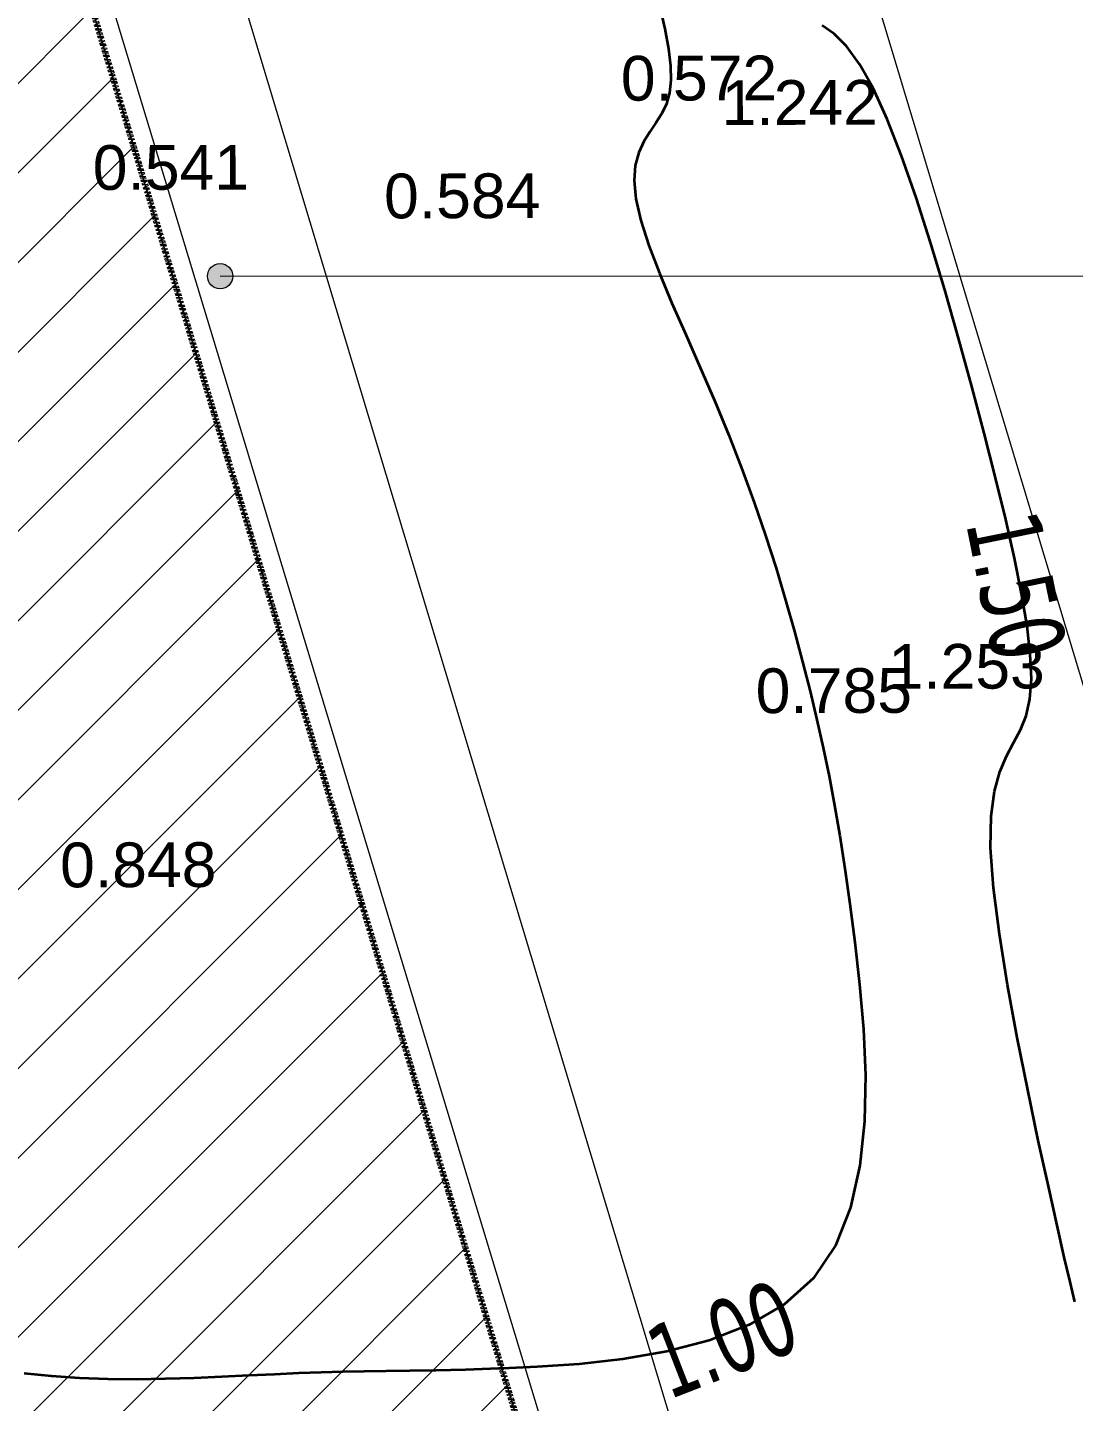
# Model space of a CAD drawing. Header units: millimetres. Extents: x 563604 to 809435, y 2337 to 1331933.
# Drawn here: x 731065 to 745102, y 1212109 to 1230552 of the extents above; entities that cross this region are included whole.
import ezdxf

# ---------------------------------------------------------------- set-up
doc = ezdxf.new("R2010")
doc.units = ezdxf.units.MM
doc.linetypes.add('Aligning Line', pattern=[11.999999, 6, -6])
for name, color, linetype, lineweight in [('A-ANNO-DIMS', 211, 'Continuous', 9), ('A-ANNO-DIMS-340', 211, 'Continuous', 9), ('A-DETL-GENF-1', 1, 'Continuous', 9), ('A-DETL-THIN', 151, 'Continuous', 9), ('A-DETL-THIN-1', 10, 'Aligning Line', 211), ('CD TAI', 7, 'Continuous', 9), ('DM CAI-1', 9, 'Continuous', 35), ('G-ANNO-TEXT-1', 7, 'Continuous', 9), ('MUONG DAT-1', 253, 'Continuous', 9), ('NCD', 7, 'Continuous', 9), ('NCV_TKCS_HIEN TRANG_251226_dwg-1', 253, 'Continuous', 9), ('Ranh du an-1', 253, 'Continuous', 9)]:
    doc.layers.add(name, color=color, linetype=linetype, lineweight=lineweight)
doc.styles.add('Arial', font='arial_0.ttf', dxfattribs={"height": 600.128024})
doc.styles.add('Arial_2', font='arial_0.ttf', dxfattribs={"width": 0.9, "height": 1360})
doc.styles.add('Tahoma', font='tahoma_0.ttf', dxfattribs={"width": 0.75, "height": 1000.213374})
doc.dimstyles.new('1_Dim_chi_tiet_khu_đất_1', dxfattribs={"dimscale": 304.8, "dimtxt": 1387.552784, "dimasz": 1.338583, "dimexe": 1.115486, "dimexo": 0.0625, "dimgap": 0.111549, "dimtad": 1, "dimdec": 0, "dimrnd": 5, "dimzin": 0, "dimdsep": 46, "dimtxsty": 'Arial_2', "dimblk1": 'OBLIQUE', "dimblk2": 'OBLIQUE', "dimsah": 1, "dimcen": 0.09, "dimdle": 1.115486, "dimazin": 0, "dimtfac": 1, "dimtdec": 4, "dimtix": 1, "dimtmove": 0, "dimatfit": 3, "dimfxl": 3.346457, "dimfxlon": 1, "dimtvp": 1, "dimtolj": 1, "dimtzin": 0, "dimarcsym": 2})

# ---------------------------------------------------------------- blocks, each defined once
blk = doc.blocks.new('NCV_TKCS_HIEN TRANG_251226_dwg-1595164-TỔNG THỂ_HIỆN TRẠNG KHU ĐẤT')
at = {"layer": 'DM CAI-1', "flags": 128}
for points in [[(745120, 1213449), (745055, 1213718), (744978, 1214049), (744883, 1214470), (744765, 1214998), (744630, 1215615), (744487, 1216291), (744346, 1216997), (744217, 1217704), (744108, 1218383), (744029, 1219004), (743990, 1219539), (743996, 1219966), (744040, 1220300), (744112, 1220561), (744201, 1220771), (744297, 1220952), (744389, 1221125), (744466, 1221312), (744518, 1221535), (744537, 1221810), (744522, 1222141), (744478, 1222522), (744406, 1222953), (744310, 1223429), (744192, 1223948), (744055, 1224508), (743902, 1225105), (743736, 1225734), (743559, 1226382), (743374, 1227031), (743184, 1227666), (742990, 1228271), (742795, 1228828), (742602, 1229322), (742413, 1229737), (742231, 1230061), (742056, 1230300), (741889, 1230468), (741731, 1230577)], [(739547, 1230843), (739617, 1230533), (739666, 1230267), (739693, 1230039), (739698, 1229843), (739680, 1229675), (739639, 1229528), (739576, 1229397), (739498, 1229274), (739415, 1229151), (739335, 1229020), (739267, 1228873), (739221, 1228701), (739205, 1228497), (739228, 1228251), (739296, 1227959), (739405, 1227624), (739547, 1227253), (739714, 1226853), (739898, 1226429), (740091, 1225988), (740287, 1225537), (740476, 1225081), (740653, 1224628), (740818, 1224178), (740969, 1223733), (741110, 1223295), (741239, 1222866), (741358, 1222446), (741467, 1222038), (741567, 1221642), (741659, 1221259), (741744, 1220881), (741823, 1220501), (741896, 1220111), (741967, 1219701), (742034, 1219263), (742100, 1218790), (742166, 1218273), (742230, 1217708), (742283, 1217108), (742310, 1216491), (742298, 1215874), (742236, 1215276), (742110, 1214714), (741906, 1214204), (741612, 1213766), (741221, 1213413), (740748, 1213137), (740215, 1212929), (739643, 1212780), (739053, 1212677), (738467, 1212612), (737906, 1212573), (737433, 1212553)], [(737433, 1212553), (737392, 1212551), (736941, 1212536), (736546, 1212526), (736195, 1212520), (735878, 1212515), (735582, 1212511), (735296, 1212506), (735008, 1212499), (734707, 1212489), (734382, 1212474), (734037, 1212457), (733675, 1212440), (733301, 1212424), (732918, 1212413), (732531, 1212407), (732145, 1212410), (731762, 1212424), (731388, 1212450), (731021, 1212486)]]:
    blk.add_lwpolyline(points, dxfattribs=at)
at = {"layer": 'MUONG DAT-1', "flags": 128}
blk.add_lwpolyline([(752287, 1199548), (747733, 1213433), (740799, 1236447), (737240, 1247928), (731715, 1265616), (728295, 1276774), (725536, 1284652), (720896, 1301124), (717081, 1300936), (710093, 1307531), (707990, 1306468), (691820, 1300721), (687516, 1297110), (687946, 1294643), (696312, 1277455), (695625, 1272682)], dxfattribs=at)
at = {"layer": 'Ranh du an-1', "flags": 128}
blk.add_lwpolyline([(739225, 1206602), (739526, 1206693), (719355, 1273233)], dxfattribs=at)
at = {"layer": 'CD TAI', "char_height": 600.1, "width": 2512.82, "attachment_point": 1, "rotation": 0.1346, "line_spacing_factor": 0.941778, "style": 'Arial'}
for s, insert in [('0.572', (739027, 1230170)), ('1.242', (740379, 1229843)), ('0.541', (731940, 1228972)), ('0.584', (735849, 1228590)), ('1.253', (742618, 1222275)), ('0.785', (740836, 1221949)), ('0.848', (731502, 1219611))]:
    blk.add_mtext(s, dxfattribs=dict(at, insert=insert))
at = {"layer": 'NCD', "char_height": 1000.2, "width": 2355.81, "attachment_point": 2, "line_spacing_factor": 0.994306, "style": 'Tahoma'}
for s, insert, rotation in [('1.50', (744828, 1223154), 281.4295), ('1.00', (740212, 1213415), 21.2607)]:
    blk.add_mtext(s, dxfattribs=dict(at, insert=insert, rotation=rotation))
blk = doc.blocks.new('DIMBLOCK1-TỔNG THỂ_HIỆN TRẠNG KHU ĐẤT')
at = {"layer": 'A-ANNO-DIMS-340'}
for p, q in [((741409, 1206191), (721160, 1273418)), ((720281, 1272798), (721584, 1273190)), ((721258, 1273092), (720281, 1272798)), ((740334, 1206222), (741636, 1206614)), ((741310, 1206516), (740334, 1206222))]:
    blk.add_line(p, q, dxfattribs=at)
at = {"layer": 'A-ANNO-DIMS-340', "lineweight": 25}
for p, q in [((721258, 1273092), (721004, 1273229)), ((721258, 1273092), (721512, 1272956)), ((741310, 1206516), (741056, 1206653)), ((741310, 1206516), (741565, 1206380))]:
    blk.add_line(p, q, dxfattribs=at)
at = {"layer": 'A-ANNO-DIMS-340', "color": 0, "insert": (732330, 1242572), "char_height": 1360, "width": 5635.6, "attachment_point": 1, "rotation": 286.7621, "line_spacing_factor": 0.941778, "style": 'Arial_2'}
blk.add_mtext('69530', dxfattribs=at)
blk = doc.blocks.new('_Oblique')
at = {"color": 0, "linetype": 'ByBlock', "lineweight": -2}
blk.add_line((-0.5, -0.5), (0.5, 0.5), dxfattribs=at)

msp = doc.modelspace()

# ---------------------------------------------------------------- hatches: boundary and pattern name
at = {"layer": 'A-DETL-GENF-1'}
h = msp.add_hatch(dxfattribs=at)
h.set_pattern_fill('FP_1', color=256, style=0, pattern_type=2)
h.set_pattern_definition([(45, (0, 0), (-601.04076, 601.04076), [])])
h.paths.add_polyline_path([(635342.6, 1174599.2), (739422.1, 1205947.5), (719369.7, 1272523.2), (710648.4, 1277207), (619974, 1249896.3), (615290.3, 1241174.9)])
at = {"layer": 'G-ANNO-TEXT-1'}
h = msp.add_hatch(color=256, dxfattribs=at)
edge = h.paths.add_edge_path()
edge.add_arc((733650.5, 1227213), 170, 0, 360)

# ---------------------------------------------------------------- linework, layer by layer
at = {"layer": 'A-DETL-THIN'}
msp.add_line((739422.1, 1205947.5), (719369.7, 1272523.2), dxfattribs=at)
at = {"layer": 'A-DETL-THIN-1'}
msp.add_line((739422.1, 1205947.5), (719369.7, 1272523.2), dxfattribs=at)
at = {"layer": 'G-ANNO-TEXT-1'}
msp.add_line((733650.5, 1227213), (760668.2, 1227223.6), dxfattribs=at)
msp.add_circle((733650.5, 1227213), 170, dxfattribs=at)

# ---------------------------------------------------------------- block references
at = {"layer": 'NCV_TKCS_HIEN TRANG_251226_dwg-1'}
msp.add_blockref('NCV_TKCS_HIEN TRANG_251226_dwg-1595164-TỔNG THỂ_HIỆN TRẠNG KHU ĐẤT', (0, 0), dxfattribs=at)

# ---------------------------------------------------------------- dimensions: what is measured, and where the dimension line sits
at = {"layer": 'A-ANNO-DIMS'}
dim = msp.add_linear_dim(base=(721258.1, 1273092.1), p1=(740333.8, 1206222.1), p2=(720281.4, 1272798), angle=286.76208, dimstyle='1_Dim_chi_tiet_khu_đất_1', override={"dimpost": '<>', "dimfxl": 69530.142663}, dxfattribs=at)
dim.commit()
dim.dimension.update_dxf_attribs({"geometry": 'DIMBLOCK1-TỔNG THỂ_HIỆN TRẠNG KHU ĐẤT', "text_midpoint": (731982.1, 1240014.4)})

doc.saveas('drawing.dxf')
